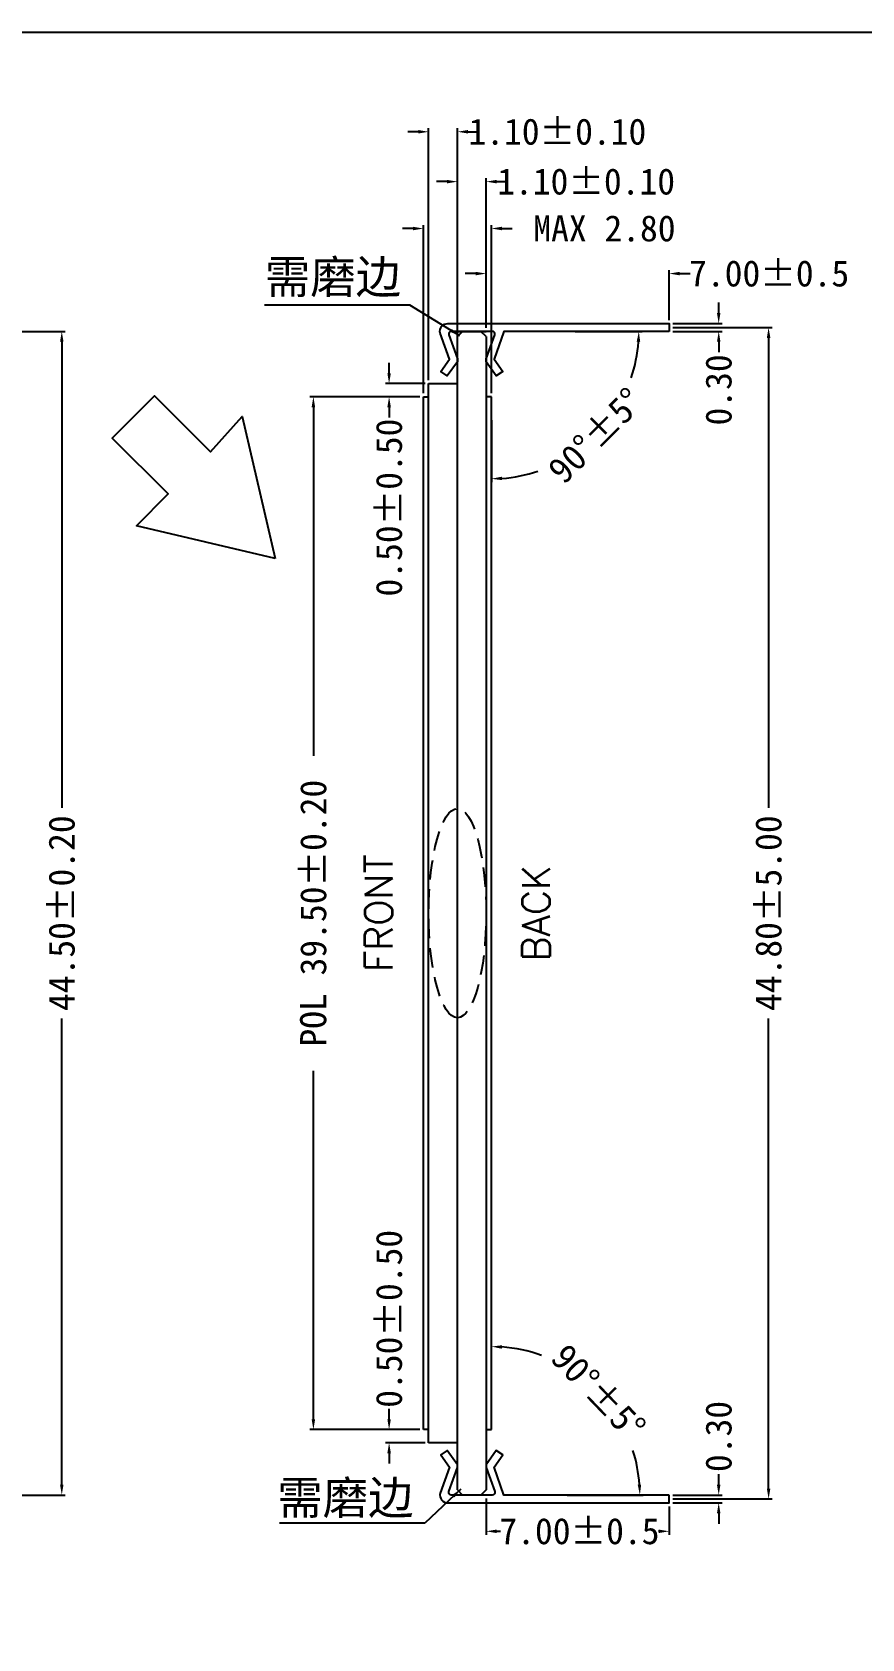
# Model space of a CAD drawing. Header units: millimetres. Extents: x -121 to 714, y -296 to 116.
# Drawn here: x 63.3 to 95.1, y -248.1 to -186.7 of the extents above; entities that cross this region are included whole.
import ezdxf
from ezdxf.enums import TextEntityAlignment as Align

# ---------------------------------------------------------------- set-up
doc = ezdxf.new("R2010")
doc.units = ezdxf.units.MM
doc.header["$LTSCALE"] = 3
doc.header["$MEASUREMENT"] = 0
doc.linetypes.add('HIDDEN', pattern=[0.375, 0.25, -0.125])
doc.layers.add('DIM', color=4, linetype='Continuous')
doc.styles.add('ROMANS', font='ROMANS.shx')
doc.styles.add('style1', font='simhei.ttf')
doc.dimstyles.new('LCDDIM', dxfattribs={"dimtxt": 1.3, "dimasz": 0.424, "dimexe": 0.1325, "dimexo": 0.1325, "dimgap": 0.106, "dimtad": 0, "dimzin": 0, "dimdsep": 46, "dimtxsty": 'Standard', "dimcen": 1.2, "dimadec": 0, "dimazin": 0, "dimtfac": 1, "dimtofl": 0, "dimtmove": 0, "dimatfit": 0, "dimfxl": 0, "dimarcsym": 0})

# ---------------------------------------------------------------- blocks, each defined once
blk = doc.blocks.new('*D37')
at = {"layer": 'DEFPOINTS', "color": 0, "transparency": 16777216}
for p in [(56.353, -198.112), (64.466, -198.112), (56.353, -242.612)]:
    blk.add_point(p, dxfattribs=at)
at = {"layer": 'DIM', "color": 0, "lineweight": -2, "transparency": 16777216}
for p, q in [((56.486, -198.112), (64.599, -198.112)), ((64.466, -198.512), (64.466, -216.339)), ((64.466, -242.212), (64.466, -224.385)), ((56.486, -242.612), (64.599, -242.612))]:
    blk.add_line(p, q, dxfattribs=at)
at = {"layer": 'DIM', "color": 0, "transparency": 16777216}
for points in [[(64.399, -198.512), (64.533, -198.512), (64.466, -198.112)], [(64.399, -242.212), (64.533, -242.212), (64.466, -242.612)]]:
    blk.add_solid(points, dxfattribs=at)
at = {"layer": 'DIM', "color": 0, "transparency": 16777216, "insert": (64.466, -220.362), "char_height": 1, "attachment_point": 5, "rotation": 90}
blk.add_mtext('44.50%%p0.20', dxfattribs=at)
blk = doc.blocks.new('*D46')
at = {"layer": 'DEFPOINTS', "color": 0, "transparency": 16777216}
for p in [(80.697, -242.612), (87.697, -242.912), (87.697, -243.999)]:
    blk.add_point(p, dxfattribs=at)
at = {"layer": 'DIM', "color": 0, "lineweight": -2, "transparency": 16777216}
for p, q in [((80.697, -242.745), (80.697, -244.131)), ((87.697, -243.045), (87.697, -244.131)), ((81.097, -243.999), (81.241, -243.999)), ((87.297, -243.999), (87.287, -243.999))]:
    blk.add_line(p, q, dxfattribs=at)
at = {"layer": 'DIM', "color": 0, "transparency": 16777216}
for points in [[(81.097, -243.932), (81.097, -244.065), (80.697, -243.999)], [(87.297, -243.932), (87.297, -244.065), (87.697, -243.999)]]:
    blk.add_solid(points, dxfattribs=at)
at = {"layer": 'DIM', "color": 0, "transparency": 16777216, "insert": (84.264, -243.999), "char_height": 1, "attachment_point": 5}
blk.add_mtext('7.00%%p0.5', dxfattribs=at)
blk = doc.blocks.new('*D47')
at = {"layer": 'DEFPOINTS', "color": 0, "transparency": 16777216}
for p in [(87.697, -242.612), (89.59, -242.612), (87.697, -242.912)]:
    blk.add_point(p, dxfattribs=at)
at = {"layer": 'DIM', "color": 0, "lineweight": -2, "transparency": 16777216}
for p, q in [((89.59, -242.212), (89.59, -241.812)), ((87.83, -242.612), (89.722, -242.612)), ((87.83, -242.912), (89.722, -242.912)), ((89.59, -243.312), (89.59, -243.712))]:
    blk.add_line(p, q, dxfattribs=at)
at = {"layer": 'DIM', "color": 0, "transparency": 16777216}
for points in [[(89.523, -242.212), (89.657, -242.212), (89.59, -242.612)], [(89.523, -243.312), (89.657, -243.312), (89.59, -242.912)]]:
    blk.add_solid(points, dxfattribs=at)
at = {"layer": 'DIM', "color": 0, "transparency": 16777216, "insert": (89.59, -240.373), "char_height": 1, "attachment_point": 5, "rotation": 90}
blk.add_mtext('0.30', dxfattribs=at)
blk = doc.blocks.new('*D48')
at = {"layer": 'DEFPOINTS', "color": 0, "transparency": 16777216}
for p in [(80.897, -237.295), (83.736, -237.696), (80.897, -240.112), (80.697, -242.612), (83.659, -242.612)]:
    blk.add_point(p, dxfattribs=at)
at = {"layer": 'DIM', "color": 0, "lineweight": -2, "transparency": 16777216}
for p, q in [((80.897, -237.162), (80.897, -236.803)), ((83.791, -242.612), (86.706, -242.612))]:
    blk.add_line(p, q, dxfattribs=at)
for start, end in [(70.24184, 85.96159), (4.03841, 17.46881)]:
    blk.add_arc((80.897, -242.612), 5.676, start, end, dxfattribs=at)
at = {"layer": 'DIM', "color": 0, "transparency": 16777216}
for points in [[(81.295, -237.016), (81.3, -236.883), (80.897, -236.936)], [(86.626, -242.21), (86.493, -242.215), (86.574, -242.612)]]:
    blk.add_solid(points, dxfattribs=at)
at = {"layer": 'DIM', "color": 0, "transparency": 16777216, "insert": (84.991, -238.679), "char_height": 1, "attachment_point": 5, "rotation": 313.85533}
blk.add_mtext('90°%%p5%%d', dxfattribs=at)
blk = doc.blocks.new('*D53')
at = {"layer": 'DEFPOINTS', "color": 0, "transparency": 16777216}
for p in [(87.697, -195.904), (87.697, -197.812), (80.697, -198.112)]:
    blk.add_point(p, dxfattribs=at)
at = {"layer": 'DIM', "color": 0, "lineweight": -2, "transparency": 16777216}
for p, q in [((80.297, -195.904), (79.897, -195.904)), ((80.697, -197.98), (80.697, -195.772)), ((87.697, -197.68), (87.697, -195.772)), ((88.097, -195.904), (88.497, -195.904))]:
    blk.add_line(p, q, dxfattribs=at)
at = {"layer": 'DIM', "color": 0, "transparency": 16777216}
for points in [[(80.297, -195.837), (80.297, -195.971), (80.697, -195.904)], [(88.097, -195.837), (88.097, -195.971), (87.697, -195.904)]]:
    blk.add_solid(points, dxfattribs=at)
at = {"layer": 'DIM', "color": 0, "transparency": 16777216, "insert": (91.52, -195.904), "char_height": 1, "attachment_point": 5}
blk.add_mtext('7.00%%p0.5', dxfattribs=at)
blk = doc.blocks.new('*D54')
at = {"layer": 'DEFPOINTS', "color": 0, "transparency": 16777216}
for p in [(87.697, -197.812), (87.697, -198.112), (89.59, -198.112)]:
    blk.add_point(p, dxfattribs=at)
at = {"layer": 'DIM', "color": 0, "lineweight": -2, "transparency": 16777216}
for p, q in [((89.59, -197.412), (89.59, -197.012)), ((87.83, -197.812), (89.722, -197.812)), ((87.83, -198.112), (89.722, -198.112)), ((89.59, -198.512), (89.59, -198.912))]:
    blk.add_line(p, q, dxfattribs=at)
at = {"layer": 'DIM', "color": 0, "transparency": 16777216}
for points in [[(89.523, -197.412), (89.657, -197.412), (89.59, -197.812)], [(89.523, -198.512), (89.657, -198.512), (89.59, -198.112)]]:
    blk.add_solid(points, dxfattribs=at)
at = {"layer": 'DIM', "color": 0, "transparency": 16777216, "insert": (89.59, -200.351), "char_height": 1, "attachment_point": 5, "rotation": 90}
blk.add_mtext('0.30', dxfattribs=at)
blk = doc.blocks.new('*D55')
at = {"layer": 'DEFPOINTS', "color": 0, "transparency": 16777216}
for p in [(87.697, -197.962), (91.498, -197.962), (87.697, -242.762)]:
    blk.add_point(p, dxfattribs=at)
at = {"layer": 'DIM', "color": 0, "lineweight": -2, "transparency": 16777216}
for p, q in [((87.83, -197.962), (91.63, -197.962)), ((91.498, -198.362), (91.498, -216.339)), ((91.498, -242.362), (91.498, -224.385)), ((87.83, -242.762), (91.63, -242.762))]:
    blk.add_line(p, q, dxfattribs=at)
at = {"layer": 'DIM', "color": 0, "transparency": 16777216}
for points in [[(91.431, -198.362), (91.565, -198.362), (91.498, -197.962)], [(91.431, -242.362), (91.565, -242.362), (91.498, -242.762)]]:
    blk.add_solid(points, dxfattribs=at)
at = {"layer": 'DIM', "color": 0, "transparency": 16777216, "insert": (91.498, -220.362), "char_height": 1, "attachment_point": 5, "rotation": 90}
blk.add_mtext('44.80%%p5.00', dxfattribs=at)
blk = doc.blocks.new('*D56')
at = {"layer": 'DEFPOINTS', "color": 0, "transparency": 16777216}
for p in [(80.697, -198.112), (83.968, -198.112), (80.897, -200.612), (80.897, -201.371), (83.716, -202.994)]:
    blk.add_point(p, dxfattribs=at)
at = {"layer": 'DIM', "color": 0, "lineweight": -2, "transparency": 16777216}
for p, q in [((84.101, -198.112), (86.667, -198.112)), ((80.897, -201.503), (80.897, -203.882))]:
    blk.add_line(p, q, dxfattribs=at)
for start, end in [(341.58201, 355.93383), (274.06617, 288.41799)]:
    blk.add_arc((80.897, -198.112), 5.638, start, end, dxfattribs=at)
at = {"layer": 'DIM', "color": 0, "transparency": 16777216}
for points in [[(86.454, -198.509), (86.587, -198.514), (86.535, -198.112)], [(81.3, -203.802), (81.295, -203.669), (80.897, -203.75)]]:
    blk.add_solid(points, dxfattribs=at)
at = {"layer": 'DIM', "color": 0, "transparency": 16777216, "insert": (84.884, -202.098), "char_height": 1, "attachment_point": 5, "rotation": 45}
blk.add_mtext('90°%%p5%%d', dxfattribs=at)
blk = doc.blocks.new('*D57')
at = {"layer": 'DEFPOINTS', "color": 0, "transparency": 16777216}
for p in [(80.697, -192.388), (79.597, -198.112), (80.697, -198.112)]:
    blk.add_point(p, dxfattribs=at)
at = {"layer": 'DIM', "color": 0, "lineweight": -2, "transparency": 16777216}
for p, q in [((79.597, -197.98), (79.597, -192.256)), ((80.697, -197.98), (80.697, -192.256)), ((79.197, -192.388), (78.797, -192.388)), ((81.097, -192.388), (81.497, -192.388))]:
    blk.add_line(p, q, dxfattribs=at)
at = {"layer": 'DIM', "color": 0, "transparency": 16777216}
for points in [[(79.197, -192.321), (79.197, -192.455), (79.597, -192.388)], [(81.097, -192.321), (81.097, -192.455), (80.697, -192.388)]]:
    blk.add_solid(points, dxfattribs=at)
at = {"layer": 'DIM', "color": 0, "transparency": 16777216, "insert": (84.52, -192.388), "char_height": 1, "attachment_point": 5}
blk.add_mtext('1.10%%p0.10', dxfattribs=at)
blk = doc.blocks.new('*D58')
at = {"layer": 'DEFPOINTS', "color": 0, "transparency": 16777216}
for p in [(79.597, -190.48), (78.497, -200.112), (79.597, -200.112)]:
    blk.add_point(p, dxfattribs=at)
at = {"layer": 'DIM', "color": 0, "lineweight": -2, "transparency": 16777216}
for p, q in [((78.497, -199.98), (78.497, -190.348)), ((79.597, -199.98), (79.597, -190.348)), ((78.097, -190.48), (77.697, -190.48)), ((79.997, -190.48), (80.397, -190.48))]:
    blk.add_line(p, q, dxfattribs=at)
at = {"layer": 'DIM', "color": 0, "transparency": 16777216}
for points in [[(78.097, -190.413), (78.097, -190.547), (78.497, -190.48)], [(79.997, -190.413), (79.997, -190.547), (79.597, -190.48)]]:
    blk.add_solid(points, dxfattribs=at)
at = {"layer": 'DIM', "color": 0, "transparency": 16777216, "insert": (83.42, -190.48), "char_height": 1, "attachment_point": 5}
blk.add_mtext('1.10%%p0.10', dxfattribs=at)
blk = doc.blocks.new('*D59')
at = {"layer": 'DEFPOINTS', "color": 0, "transparency": 16777216}
for p in [(76.984, -240.112), (78.297, -240.112), (78.497, -240.612)]:
    blk.add_point(p, dxfattribs=at)
at = {"layer": 'DIM', "color": 0, "lineweight": -2, "transparency": 16777216}
for p, q in [((76.984, -239.712), (76.984, -239.312)), ((78.165, -240.112), (76.852, -240.112)), ((78.365, -240.612), (76.852, -240.612)), ((76.984, -241.012), (76.984, -241.412))]:
    blk.add_line(p, q, dxfattribs=at)
at = {"layer": 'DIM', "color": 0, "transparency": 16777216}
for points in [[(76.918, -239.712), (77.051, -239.712), (76.984, -240.112)], [(76.918, -241.012), (77.051, -241.012), (76.984, -240.612)]]:
    blk.add_solid(points, dxfattribs=at)
at = {"layer": 'DIM', "color": 0, "transparency": 16777216, "insert": (76.984, -235.873), "char_height": 1, "attachment_point": 5, "rotation": 90}
blk.add_mtext('0.50%%p0.50', dxfattribs=at)
blk = doc.blocks.new('*D60')
at = {"layer": 'DEFPOINTS', "color": 0, "transparency": 16777216}
for p in [(78.497, -200.112), (76.984, -200.612), (78.297, -200.612)]:
    blk.add_point(p, dxfattribs=at)
at = {"layer": 'DIM', "color": 0, "lineweight": -2, "transparency": 16777216}
for p, q in [((76.984, -199.712), (76.984, -199.312)), ((78.365, -200.112), (76.852, -200.112)), ((78.165, -200.612), (76.852, -200.612)), ((76.984, -201.012), (76.984, -201.412))]:
    blk.add_line(p, q, dxfattribs=at)
at = {"layer": 'DIM', "color": 0, "transparency": 16777216}
for points in [[(76.918, -199.712), (77.051, -199.712), (76.984, -200.112)], [(76.918, -201.012), (77.051, -201.012), (76.984, -200.612)]]:
    blk.add_solid(points, dxfattribs=at)
at = {"layer": 'DIM', "color": 0, "transparency": 16777216, "insert": (76.984, -204.851), "char_height": 1, "attachment_point": 5, "rotation": 90}
blk.add_mtext('0.50%%p0.50', dxfattribs=at)
blk = doc.blocks.new('*D77')
at = {"layer": 'DEFPOINTS', "color": 0, "transparency": 16777216}
for p in [(74.089, -200.612), (78.297, -200.612), (78.297, -240.112)]:
    blk.add_point(p, dxfattribs=at)
at = {"layer": 'DIM', "color": 0, "lineweight": -2, "transparency": 16777216}
for p, q in [((78.165, -200.612), (73.956, -200.612)), ((74.089, -201.012), (74.089, -214.339)), ((74.089, -239.712), (74.089, -226.385)), ((78.165, -240.112), (73.956, -240.112))]:
    blk.add_line(p, q, dxfattribs=at)
at = {"layer": 'DIM', "color": 0, "transparency": 16777216}
for points in [[(74.022, -201.012), (74.155, -201.012), (74.089, -200.612)], [(74.022, -239.712), (74.155, -239.712), (74.089, -240.112)]]:
    blk.add_solid(points, dxfattribs=at)
at = {"layer": 'DIM', "color": 0, "transparency": 16777216, "insert": (74.089, -220.362), "char_height": 1, "attachment_point": 5, "rotation": 90}
blk.add_mtext('POL 39.50%%P0.20', dxfattribs=at)
blk = doc.blocks.new('*D94')
at = {"layer": 'DEFPOINTS', "color": 0, "transparency": 16777216}
for p in [(80.897, -194.18), (78.297, -200.612), (80.897, -200.612)]:
    blk.add_point(p, dxfattribs=at)
at = {"layer": 'DIM', "color": 0, "lineweight": -2, "transparency": 16777216}
for p, q in [((78.297, -200.48), (78.297, -194.048)), ((80.897, -200.48), (80.897, -194.048)), ((77.897, -194.18), (77.497, -194.18)), ((81.297, -194.18), (81.697, -194.18))]:
    blk.add_line(p, q, dxfattribs=at)
at = {"layer": 'DIM', "color": 0, "transparency": 16777216}
for points in [[(77.897, -194.113), (77.897, -194.247), (78.297, -194.18)], [(81.297, -194.113), (81.297, -194.247), (80.897, -194.18)]]:
    blk.add_solid(points, dxfattribs=at)
at = {"layer": 'DIM', "color": 0, "transparency": 16777216, "insert": (85.22, -194.18), "char_height": 1, "attachment_point": 5}
blk.add_mtext('MAX 2.80', dxfattribs=at)

msp = doc.modelspace()

# ---------------------------------------------------------------- linework, layer by layer
for p, q in [((79.597, -198.112), (80.697, -198.112)), ((79.597, -198.312), (79.797, -198.112)), ((79.597, -242.412), (79.597, -198.312)), ((80.697, -198.312), (80.497, -198.112)), ((80.697, -198.312), (80.697, -242.412)), ((80.931, -198.112), (80.931, -198.112)), ((78.497, -240.612), (78.497, -200.112)), ((78.497, -200.112), (79.597, -200.112)), ((78.297, -240.112), (78.297, -200.612)), ((78.297, -200.612), (78.497, -200.612)), ((80.897, -200.612), (80.697, -200.612)), ((80.897, -240.112), (80.897, -200.612)), ((78.497, -240.112), (78.297, -240.112)), ((80.697, -240.112), (80.897, -240.112)), ((79.597, -240.612), (78.497, -240.612)), ((79.597, -242.412), (79.797, -242.612)), ((80.697, -242.612), (79.597, -242.612)), ((80.697, -242.412), (80.497, -242.612))]:
    msp.add_line(p, q)
for points in [[(0.813, -293.371), (0.813, -186.67), (153.928, -186.67), (153.928, -293.371)], [(72.621, -206.804), (67.322, -205.544), (68.535, -204.331), (66.396, -202.191), (68.009, -200.579), (70.148, -202.718), (71.362, -201.374)]]:
    msp.add_lwpolyline(points, close=True)
for points in [[(87.697, -198.112), (81.375, -198.112), (81.005, -199.182), (81.334, -199.649), (81.084, -199.812), (80.697, -199.273), (80.697, -199.166), (81.026, -198.242, 0.507619), (80.931, -198.112), (79.364, -198.112, 0.507619), (79.269, -198.242), (79.597, -199.166), (79.597, -199.273), (79.211, -199.812), (78.961, -199.649), (79.29, -199.182), (78.936, -198.181, -0.483497), (79.228, -197.812), (87.697, -197.812)], [(87.697, -242.612), (81.375, -242.612), (81.005, -241.542), (81.334, -241.075), (81.084, -240.912), (80.697, -241.451), (80.697, -241.558), (81.026, -242.482, -0.507619), (80.931, -242.612), (79.364, -242.612, -0.507619), (79.269, -242.482), (79.597, -241.558), (79.597, -241.451), (79.211, -240.912), (78.961, -241.075), (79.29, -241.542), (78.936, -242.543, 0.483497), (79.228, -242.912), (87.697, -242.912)]]:
    msp.add_lwpolyline(points, format="xyb", close=True)
at = {"linetype": 'HIDDEN'}
msp.add_ellipse((79.597, -220.362), major_axis=(0, -4), ratio=0.275, dxfattribs=at)

# ---------------------------------------------------------------- texts
at = {"style": 'ROMANS'}
for s, p in [('FRONT', (76.589, -220.362)), ('BACK', (82.605, -220.362))]:
    msp.add_text(s, height=1.06, rotation=90, dxfattribs=at).set_placement(p, align=Align.MIDDLE)
at = {"layer": 'DIM', "style": 'style1'}
for p in [(72.232, -196.663), (72.707, -243.346)]:
    msp.add_text('需磨边', height=1.2731, dxfattribs=at).set_placement(p)

# ---------------------------------------------------------------- dimensions: what is measured, and where the dimension line sits
at = {"layer": 'DIM'}
for base, p1, p2, text, picture, middle in [((79.597, -190.48), (78.497, -200.112), (79.597, -200.112), '<>%%p0.10', '*D58', (83.42, -190.48)), ((80.697, -192.388), (79.597, -198.112), (80.697, -198.112), '<>%%p0.10', '*D57', (84.52, -192.388)), ((80.897, -194.18), (78.297, -200.612), (80.897, -200.612), 'MAX 2.80', '*D94', (85.22, -194.18)), ((87.697, -195.904), (80.697, -198.112), (87.697, -197.812), '7.00%%p0.5', '*D53', (91.52, -195.904))]:
    dim = msp.add_linear_dim(base=base, p1=p1, p2=p2, text=text, dimstyle='LCDDIM', override={"dimtxt": 1, "dimasz": 0.4}, dxfattribs=at)
    dim.commit()
    dim.dimension.update_dxf_attribs({"geometry": picture, "text_midpoint": middle})
for base, p1, p2, picture, middle in [((89.59, -198.112), (87.697, -197.812), (87.697, -198.112), '*D54', (89.59, -200.351)), ((89.59, -242.612), (87.697, -242.912), (87.697, -242.612), '*D47', (89.59, -240.373))]:
    dim = msp.add_linear_dim(base=base, p1=p1, p2=p2, angle=90, dimstyle='LCDDIM', override={"dimtxt": 1, "dimasz": 0.4}, dxfattribs=at)
    dim.commit()
    dim.dimension.update_dxf_attribs({"geometry": picture, "text_midpoint": middle})
dim = msp.add_linear_dim(base=(64.466, -198.112), p1=(56.353, -242.612), p2=(56.353, -198.112), angle=90, text='<>%%p0.20', dimstyle='LCDDIM', override={"dimtxt": 1, "dimasz": 0.4}, dxfattribs=at)
dim.commit()
dim.dimension.update_dxf_attribs({"geometry": '*D37', "text_midpoint": (64.466, -220.362), "dimtype": 160})
dim = msp.add_angular_dim_2l(base=(83.716, -202.994), line1=((80.697, -198.112), (83.968, -198.112)), line2=((80.897, -200.612), (80.897, -201.371)), text='<>%%p5%%d', dimstyle='LCDDIM', override={"dimtxt": 1, "dimasz": 0.4}, dxfattribs=at)
dim.commit()
dim.dimension.update_dxf_attribs({"geometry": '*D56', "text_midpoint": (84.884, -202.098)})
for base, p1, p2, angle, text, picture, middle in [((91.498, -197.962), (87.697, -242.762), (87.697, -197.962), 90, '<>%%p5.00', '*D55', (91.498, -220.362)), ((76.984, -200.612), (78.497, -200.112), (78.297, -200.612), 270, '<>%%p0.50', '*D60', (76.984, -204.851)), ((76.984, -240.112), (78.497, -240.612), (78.297, -240.112), 90, '<>%%p0.50', '*D59', (76.984, -235.873))]:
    dim = msp.add_linear_dim(base=base, p1=p1, p2=p2, angle=angle, text=text, dimstyle='LCDDIM', override={"dimtxt": 1, "dimasz": 0.4}, dxfattribs=at)
    dim.commit()
    dim.dimension.update_dxf_attribs({"geometry": picture, "text_midpoint": middle})
at = {"layer": 'DIM', "color": 1}
dim = msp.add_linear_dim(base=(74.089, -200.612), p1=(78.297, -240.112), p2=(78.297, -200.612), angle=90, text='POL <>%%P0.20', dimstyle='LCDDIM', override={"dimtxt": 1, "dimasz": 0.4}, dxfattribs=at)
dim.commit()
dim.dimension.update_dxf_attribs({"geometry": '*D77', "text_midpoint": (74.089, -220.362)})
at = {"layer": 'DIM'}
dim = msp.add_angular_dim_2l(base=(83.736, -237.696), line1=((80.697, -242.612), (83.659, -242.612)), line2=((80.897, -240.112), (80.897, -237.295)), text='<>%%p5%%d', dimstyle='LCDDIM', override={"dimtxt": 1, "dimasz": 0.4}, dxfattribs=at)
dim.commit()
dim.dimension.update_dxf_attribs({"geometry": '*D48', "text_midpoint": (84.991, -238.679), "dimtype": 162})
dim = msp.add_linear_dim(base=(87.697, -243.999), p1=(80.697, -242.612), p2=(87.697, -242.912), text='7.00%%p0.5', dimstyle='LCDDIM', override={"dimtxt": 1, "dimasz": 0.4}, dxfattribs=at)
dim.commit()
dim.dimension.update_dxf_attribs({"geometry": '*D46', "text_midpoint": (84.264, -243.999), "dimtype": 160})

# ---------------------------------------------------------------- leaders
for points in [[(79.688, -198.284), (77.779, -197.111), (72.223, -197.111)], [(79.731, -242.383), (78.346, -243.688), (72.791, -243.688)]]:
    msp.add_leader(points, dimstyle='LCDDIM', override={"dimtxt": 1, "dimasz": 0.4}, dxfattribs=at)

doc.saveas('drawing.dxf')
